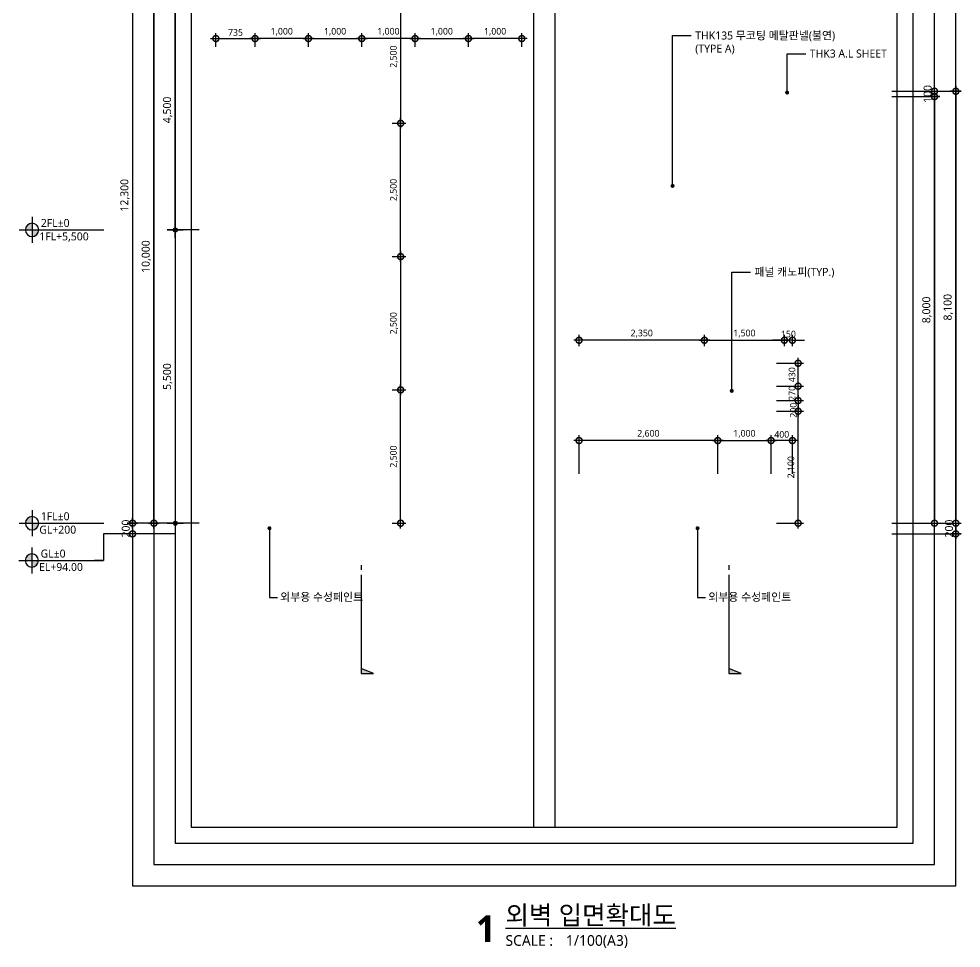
# Model space of a CAD drawing. Header units: millimetres. Extents: x 2568 to 292571, y 1285 to 27671.
# Drawn here: x 212814 to 230479, y 1285 to 18714 of the extents above; entities that cross this region are included whole.
import ezdxf
from ezdxf import colors
from ezdxf.entities.mleader import LeaderData, LeaderLine
from ezdxf.enums import TextEntityAlignment as Align
from ezdxf.math import Vec2, Vec3

# ---------------------------------------------------------------- set-up
doc = ezdxf.new("R2010")
doc.units = ezdxf.units.MM
doc.header["$LTSCALE"] = 200
doc.layers.get('DEFPOINTS').update_dxf_attribs({"color": 137})
for name, color, linetype in [('A-dim', 7, 'Continuous'), ('A-dims', 7, 'Continuous'), ('DIM-INT', 7, 'Continuous'), ('SYM', 6, 'Continuous'), ('SYM-LEAD', 6, 'Continuous'), ('SYM-LEVEL', 7, 'Continuous'), ('TAG', 6, 'Continuous'), ('TEXT', 3, 'Continuous')]:
    doc.layers.add(name, color=color, linetype=linetype)
doc.layers.add('NOPLOT', color=191, linetype='Continuous', plot=False)
doc.styles.add('$0$스타일1', font='malgun.ttf')
doc.styles.add('T1', font='malgun.ttf')
doc.styles.add('TEXT', font='malgun.ttf')
doc.styles.add('XR-sec$0$스타일1', font='malgun.ttf')
doc.styles.add('맑은고딕', font='malgun.ttf')
doc.styles.add('스타일1', font='malgun.ttf')
doc.styles.add('스타일2', font='malgunbd.ttf')
doc.dimstyles.new('CJA', dxfattribs={"dimscale": 300, "dimtxt": 2.7, "dimasz": 1, "dimexe": 2, "dimexo": 3, "dimgap": 1, "dimtad": 1, "dimdec": 0, "dimzin": 1, "dimdsep": 46, "dimlunit": 6, "dimtxsty": '$0$스타일1', "dimblk": 'CJDOT', "dimcen": 0.09, "dimdle": 1, "dimclrd": 256, "dimclre": 256, "dimclrt": 3, "dimadec": 0, "dimazin": 0, "dimtfac": 1, "dimtdec": 0, "dimtix": 1, "dimtmove": 2, "dimatfit": 3, "dimldrblk": 'CJDOT', "dimfxl": 1, "dimtolj": 1, "dimtzin": 1, "dimarcsym": 0})
doc.dimstyles.new('DIM-QD 1', dxfattribs={"dimtxt": 3, "dimasz": 1.5, "dimexe": 1, "dimexo": 0, "dimgap": 1, "dimtad": 1, "dimdec": 3, "dimdsep": 46, "dimlunit": 6, "dimtxsty": '스타일1', "dimblk1": 'ARCHTICK', "dimblk2": 'ARCHTICK', "dimsah": 1, "dimcen": 0, "dimclrd": 256, "dimclre": 256, "dimclrt": 3, "dimazin": 2, "dimtfac": 1, "dimtdec": 3, "dimtix": 1, "dimtmove": 2, "dimatfit": 3, "dimldrblk": 'ARCHTICK', "dimfxl": 1, "dimtolj": 1, "dimtzin": 0, "dimarcsym": 0})
doc.dimstyles.new('GAUN-50', dxfattribs={"dimscale": 50, "dimtxt": 3, "dimasz": 1, "dimexe": 2, "dimexo": 3, "dimgap": 1, "dimtad": 1, "dimdec": 0, "dimzin": 1, "dimdsep": 46, "dimlunit": 6, "dimtxsty": '스타일1', "dimblk": 'GAUN-DOT', "dimcen": -2, "dimdle": 2, "dimclrd": 256, "dimclre": 256, "dimclrt": 3, "dimadec": 0, "dimazin": 0, "dimtfac": 1, "dimtdec": 0, "dimtix": 1, "dimtmove": 2, "dimatfit": 3, "dimldrblk": 'DOTSMALL', "dimfxl": 1, "dimtolj": 1, "dimtzin": 1, "dimarcsym": 0})
doc.dimstyles.new('HDA-P(N100)', dxfattribs={"dimscale": 50, "dimtxt": 3, "dimasz": 1, "dimexe": 2, "dimexo": 2, "dimgap": 1, "dimtad": 1, "dimdec": 0, "dimzin": 1, "dimdsep": 46, "dimlunit": 6, "dimtxsty": 'T1', "dimblk": 'Z_DOT', "dimcen": 1, "dimclrd": 256, "dimclrt": 3, "dimadec": 0, "dimazin": 0, "dimtfac": 1, "dimtdec": 0, "dimtix": 1, "dimtmove": 2, "dimatfit": 3, "dimldrblk": 'DOT', "dimfxl": 1, "dimtolj": 1, "dimtzin": 1, "dimarcsym": 0})

# ---------------------------------------------------------------- blocks, each defined once
blk = doc.blocks.new('XR-sec$0$LEVEL1')
at = {"layer": 'SYM-LEVEL'}
h = blk.add_hatch(color=6, dxfattribs=at)
edge = h.paths.add_edge_path()
edge.add_ellipse((4.87, 0), major_axis=(1.77, 1.77), ratio=1, start_angle=405, end_angle=495)
edge.add_line((2.37, 0), (4.87, 0))
edge.add_line((4.87, 0), (4.87, 2.5))
edge = h.paths.add_edge_path()
edge.add_ellipse((4.87, 0), major_axis=(1.77, 1.77), ratio=1, start_angle=225, end_angle=315)
edge.add_line((7.37, 0), (4.87, 0))
edge.add_line((4.87, 0), (4.87, -2.5))
at = {"layer": 'SYM-LEVEL', "color": 6}
for p, q in [((4.87, 4.87), (4.87, -4.87)), ((0, 0), (9.74, 0)), ((9.07, 0), (31.8, 0))]:
    blk.add_line(p, q, dxfattribs=at)
blk.add_ellipse((4.87, 0), major_axis=(1.77, 1.77), ratio=1, start_param=5.497787, end_param=11.780972, dxfattribs=at)
at = {"layer": 'SYM-LEVEL', "color": 3, "style": 'XR-sec$0$스타일1'}
for tag, p in [('1층-바닥마감', (8.16, 1.11)), ('EL-+100', (8.16, -3.93))]:
    blk.add_attdef(tag, p, '', height=3, dxfattribs=at)
blk = doc.blocks.new('GAUN-DOT')
at = {"linetype": 'ByBlock'}
for p, q in [((2, 0), (-2, 0)), ((0, -2), (0, 2))]:
    blk.add_line(p, q, dxfattribs=at)
at = {"const_width": 2.25}
blk.add_lwpolyline([(0, 0.28125, 1), (0, -0.28125, 1)], format="xyb", close=True, dxfattribs=at)
blk = doc.blocks.new('*D96')
at = {"layer": 'A-dim', "lineweight": -2, "transparency": 16777216}
for p, q in [((216146, 21555), (214846, 21555)), ((214946, 21505), (214946, 9305)), ((216146, 9255), (214846, 9255))]:
    blk.add_line(p, q, dxfattribs=at)
at = {"layer": 'DEFPOINTS', "color": 0, "transparency": 16777216}
for p in [(216296, 21555), (214946, 9255), (216296, 9255)]:
    blk.add_point(p, dxfattribs=at)
at = {"layer": 'A-dim', "lineweight": -2, "transparency": 16777216, "xscale": 50, "yscale": 50, "zscale": 50}
for p, rotation in [((214946, 21555), 90), ((214946, 9255), 270)]:
    blk.add_blockref('GAUN-DOT', p, dxfattribs=dict(at, rotation=rotation))
at = {"layer": 'A-dim', "color": 3, "transparency": 16777216, "insert": (214805, 15405), "char_height": 150, "attachment_point": 5, "rotation": 90, "style": '스타일1'}
blk.add_mtext('\\A1;12,300', dxfattribs=at)
blk = doc.blocks.new('_DotSmall')
at = {"color": 0, "linetype": 'ByBlock', "const_width": 0.5}
blk.add_lwpolyline([(-0.0625, 0, 1), (0.0625, 0, 1)], format="xyb", close=True, dxfattribs=at)
blk = doc.blocks.new('Z_DOT')
at = {"layer": 'A-dims', "color": 0}
for p, q in [((-3, 0), (3, 0)), ((0, -3), (0, 3))]:
    blk.add_line(p, q, dxfattribs=at)
for radius in [0.75, 0.375]:
    blk.add_circle((0, 0), radius, dxfattribs=at)
blk = doc.blocks.new('*D97')
at = {"layer": 'A-dim', "color": 0, "lineweight": -2, "transparency": 16777216}
for p, q in [((216196, 14755), (215646, 14755)), ((216196, 9255), (215646, 9255))]:
    blk.add_line(p, q, dxfattribs=at)
at = {"layer": 'A-dim', "lineweight": -2, "transparency": 16777216}
blk.add_line((215746, 14705), (215746, 9305), dxfattribs=at)
at = {"layer": 'DEFPOINTS', "color": 0, "transparency": 16777216}
for p in [(216296, 14755), (215746, 9255), (216296, 9255)]:
    blk.add_point(p, dxfattribs=at)
at = {"layer": 'A-dim', "lineweight": -2, "transparency": 16777216, "xscale": 50, "yscale": 50, "zscale": 50}
for p, rotation in [((215746, 14755), 90), ((215746, 9255), 270)]:
    blk.add_blockref('Z_DOT', p, dxfattribs=dict(at, rotation=rotation))
at = {"layer": 'A-dim', "color": 3, "transparency": 16777216, "insert": (215605, 12005), "char_height": 150, "attachment_point": 5, "rotation": 90, "style": 'T1'}
blk.add_mtext('\\A1;5,500', dxfattribs=at)
blk = doc.blocks.new('_DOT')
at = {"color": 0, "linetype": 'ByBlock'}
blk.add_line((-0.5, 0), (-1, 0), dxfattribs=at)
at = {"color": 0, "linetype": 'ByBlock', "const_width": 0.5}
blk.add_lwpolyline([(-0.25, 0, 1), (0.25, 0, 1)], format="xyb", close=True, dxfattribs=at)
blk = doc.blocks.new('*D98')
at = {"layer": 'A-dim', "lineweight": -2, "transparency": 16777216}
for p, q in [((215746, 9255), (214846, 9255)), ((214946, 9305), (214946, 9355)), ((214946, 9255), (214946, 9055)), ((215746, 9055), (214846, 9055)), ((214946, 9005), (214946, 8955))]:
    blk.add_line(p, q, dxfattribs=at)
at = {"layer": 'DEFPOINTS', "color": 0, "transparency": 16777216}
for p in [(215896, 9255), (214946, 9055), (215896, 9055)]:
    blk.add_point(p, dxfattribs=at)
at = {"layer": 'A-dim', "lineweight": -2, "transparency": 16777216, "xscale": 50, "yscale": 50, "zscale": 50}
for p, rotation in [((214946, 9255), 270), ((214946, 9055), 90)]:
    blk.add_blockref('GAUN-DOT', p, dxfattribs=dict(at, rotation=rotation))
at = {"layer": 'A-dim', "color": 3, "transparency": 16777216, "insert": (214818, 9155), "char_height": 150, "attachment_point": 5, "rotation": 90, "style": '스타일1'}
blk.add_mtext('\\A1;200', dxfattribs=at)
blk = doc.blocks.new('*D99')
at = {"layer": 'A-dim', "lineweight": -2, "transparency": 16777216}
for p, q in [((216146, 19255), (215246, 19255)), ((215346, 9305), (215346, 19205)), ((216146, 9255), (215246, 9255))]:
    blk.add_line(p, q, dxfattribs=at)
at = {"layer": 'DEFPOINTS', "color": 0, "transparency": 16777216}
for p in [(215346, 19255), (216296, 19255), (216296, 9255)]:
    blk.add_point(p, dxfattribs=at)
at = {"layer": 'A-dim', "lineweight": -2, "transparency": 16777216, "xscale": 50, "yscale": 50, "zscale": 50}
for p, rotation in [((215346, 19255), 90), ((215346, 9255), 270)]:
    blk.add_blockref('GAUN-DOT', p, dxfattribs=dict(at, rotation=rotation))
at = {"layer": 'A-dim', "color": 3, "transparency": 16777216, "insert": (215205, 14255), "char_height": 150, "attachment_point": 5, "rotation": 90, "style": '스타일1'}
blk.add_mtext('\\A1;10,000', dxfattribs=at)
blk = doc.blocks.new('*D101')
at = {"layer": 'A-dim', "color": 0, "lineweight": -2, "transparency": 16777216}
for p, q in [((216196, 19255), (215646, 19255)), ((216196, 14755), (215646, 14755))]:
    blk.add_line(p, q, dxfattribs=at)
at = {"layer": 'A-dim', "lineweight": -2, "transparency": 16777216}
blk.add_line((215746, 14805), (215746, 19205), dxfattribs=at)
at = {"layer": 'DEFPOINTS', "color": 0, "transparency": 16777216}
for p in [(215746, 19255), (216296, 19255), (216296, 14755)]:
    blk.add_point(p, dxfattribs=at)
at = {"layer": 'A-dim', "lineweight": -2, "transparency": 16777216, "xscale": 50, "yscale": 50, "zscale": 50}
for p, rotation in [((215746, 19255), 90), ((215746, 14755), 270)]:
    blk.add_blockref('Z_DOT', p, dxfattribs=dict(at, rotation=rotation))
at = {"layer": 'A-dim', "color": 3, "transparency": 16777216, "insert": (215605, 17005), "char_height": 150, "attachment_point": 5, "rotation": 90, "style": 'T1'}
blk.add_mtext('\\A1;4,500', dxfattribs=at)
blk = doc.blocks.new('*U13')
at = {"linetype": 'ByBlock', "lineweight": -2}
h = blk.add_hatch(color=0, dxfattribs=at)
h.paths.add_polyline_path([(0, 300, 0.198912), (-212, 212), (0, 424)])
h.paths.add_polyline_path([(-212, -212), (-424, 0), (-212, 212, 0.414214)])
h.paths.add_polyline_path([(-212, -212, 0.198912), (0, -300), (0, -424)])
blk.add_hatch(color=0, dxfattribs=at).paths.add_polyline_path([(-250, -18545), (0, -18445), (0, -18545)])
at = {"color": 0, "linetype": 'ByBlock', "lineweight": -2}
blk.add_lwpolyline([(0, 300, 1), (0, -300, 1), (0, 300), (0, 424), (-424, 0), (0, -424), (0, -300), (0, -424)], format="xyb", dxfattribs=at)
for points in [[(0, -300), (0, -972)], [(0, -1072), (0, -1172)], [(0, -16329), (0, -16429)], [(0, -16529), (0, -18545), (-250, -18545), (0, -18445)]]:
    blk.add_lwpolyline(points, dxfattribs=at)
at = {"color": 6, "style": 'TEXT', "width": 0.9}
blk.add_attdef('상세번호', text='', height=225, dxfattribs=at).set_placement((0, 0), align=Align.MIDDLE_CENTER)
blk = doc.blocks.new('dwgtitle')
at = {"layer": 'SYM', "color": 3, "style": '스타일1'}
blk.add_text('SCALE :', height=4, dxfattribs=at).set_placement((12.25, -1.4))
for tag, p, height in [('%%UTITLE', (12.25, 6.59), 7), ('1/100', (34.89, -1.4), 4)]:
    blk.add_attdef(tag, p, '', height=height, dxfattribs=at)
at = {"layer": 'SYM', "color": 6, "style": '스타일2'}
blk.add_attdef('A', text='', height=10, dxfattribs=at).set_placement((4.89, 5), align=Align.MIDDLE)
blk = doc.blocks.new('_ARCHTICK')
at = {"color": 0, "linetype": 'ByBlock', "const_width": 0.15}
blk.add_lwpolyline([(-0.5, -0.5), (0.5, 0.5)], dxfattribs=at)
blk = doc.blocks.new('*D249')
at = {"layer": 'DEFPOINTS', "color": 0, "transparency": 16777216}
for p in [(219663, 11755), (219971, 11755), (219663, 9255)]:
    blk.add_point(p, dxfattribs=at)
at = {"layer": 'DIM-INT', "color": 7, "lineweight": -2, "transparency": 16777216}
for p, q in [((219971, 9155), (219971, 11855)), ((219813, 11755), (220071, 11755)), ((219813, 9255), (220071, 9255))]:
    blk.add_line(p, q, dxfattribs=at)
at = {"layer": 'DIM-INT', "color": 7, "lineweight": -2, "transparency": 16777216, "xscale": 225, "yscale": 225, "zscale": 225}
for p, rotation in [((219971, 11755), 90), ((219971, 9255), 270)]:
    blk.add_blockref('_DotSmall', p, dxfattribs=dict(at, rotation=rotation))
at = {"layer": 'DIM-INT', "color": 3, "transparency": 16777216, "insert": (219846, 10505), "char_height": 125, "attachment_point": 5, "rotation": 90, "style": '스타일1'}
blk.add_mtext('\\A1;2,500', dxfattribs=at)
blk = doc.blocks.new('CJDOT')
blk.add_line((-2, 0), (2, 0))
at = {"const_width": 0.5}
blk.add_lwpolyline([(-0.25, 0, 1), (0.25, 0, 1)], format="xyb", close=True, dxfattribs=at)
blk = doc.blocks.new('*D250')
at = {"layer": 'DEFPOINTS', "color": 0, "transparency": 16777216}
for p in [(219663, 14255), (219663, 11755), (219971, 11755)]:
    blk.add_point(p, dxfattribs=at)
at = {"layer": 'DIM-INT', "color": 7, "lineweight": -2, "transparency": 16777216}
for p, q in [((219971, 14355), (219971, 11655)), ((219813, 14255), (220071, 14255)), ((219813, 11755), (220071, 11755))]:
    blk.add_line(p, q, dxfattribs=at)
at = {"layer": 'DIM-INT', "color": 7, "lineweight": -2, "transparency": 16777216, "xscale": 225, "yscale": 225, "zscale": 225}
for p, rotation in [((219971, 14255), 90), ((219971, 11755), 270)]:
    blk.add_blockref('_DotSmall', p, dxfattribs=dict(at, rotation=rotation))
at = {"layer": 'DIM-INT', "color": 3, "transparency": 16777216, "insert": (219846, 13005), "char_height": 125, "attachment_point": 5, "rotation": 90, "style": '스타일1'}
blk.add_mtext('\\A1;2,500', dxfattribs=at)
blk = doc.blocks.new('*D251')
at = {"layer": 'DEFPOINTS', "color": 0, "transparency": 16777216}
for p in [(219663, 19255), (219663, 16755), (219971, 16755)]:
    blk.add_point(p, dxfattribs=at)
at = {"layer": 'DIM-INT', "color": 7, "lineweight": -2, "transparency": 16777216}
for p, q in [((219971, 19355), (219971, 16655)), ((219813, 19255), (220071, 19255)), ((219813, 16755), (220071, 16755))]:
    blk.add_line(p, q, dxfattribs=at)
at = {"layer": 'DIM-INT', "color": 7, "lineweight": -2, "transparency": 16777216, "xscale": 225, "yscale": 225, "zscale": 225}
for p, rotation in [((219971, 19255), 90), ((219971, 16755), 270)]:
    blk.add_blockref('_DotSmall', p, dxfattribs=dict(at, rotation=rotation))
at = {"layer": 'DIM-INT', "color": 3, "transparency": 16777216, "insert": (219846, 18005), "char_height": 125, "attachment_point": 5, "rotation": 90, "style": '스타일1'}
blk.add_mtext('\\A1;2,500', dxfattribs=at)
blk = doc.blocks.new('*D252')
at = {"layer": 'DEFPOINTS', "color": 0, "transparency": 16777216}
for p in [(219663, 16755), (219971, 16755), (219663, 14255)]:
    blk.add_point(p, dxfattribs=at)
at = {"layer": 'DIM-INT', "color": 7, "lineweight": -2, "transparency": 16777216}
for p, q in [((219971, 14155), (219971, 16855)), ((219813, 16755), (220071, 16755)), ((219813, 14255), (220071, 14255))]:
    blk.add_line(p, q, dxfattribs=at)
at = {"layer": 'DIM-INT', "color": 7, "lineweight": -2, "transparency": 16777216, "xscale": 225, "yscale": 225, "zscale": 225}
for p, rotation in [((219971, 16755), 90), ((219971, 14255), 270)]:
    blk.add_blockref('_DotSmall', p, dxfattribs=dict(at, rotation=rotation))
at = {"layer": 'DIM-INT', "color": 3, "transparency": 16777216, "insert": (219846, 15505), "char_height": 125, "attachment_point": 5, "rotation": 90, "style": '스타일1'}
blk.add_mtext('\\A1;2,500', dxfattribs=at)
blk = doc.blocks.new('*D255')
at = {"layer": 'DEFPOINTS', "color": 0, "transparency": 16777216}
for p in [(217242, 18344), (216507, 18036), (217242, 18036)]:
    blk.add_point(p, dxfattribs=at)
at = {"layer": 'DIM-INT', "color": 7, "lineweight": -2, "transparency": 16777216}
for p, q in [((216507, 18186), (216507, 18444)), ((217242, 18186), (217242, 18444)), ((216407, 18344), (217342, 18344))]:
    blk.add_line(p, q, dxfattribs=at)
at = {"layer": 'DIM-INT', "color": 7, "lineweight": -2, "transparency": 16777216, "xscale": 225, "yscale": 225, "zscale": 225, "rotation": 180}
blk.add_blockref('_DotSmall', (216507, 18344), dxfattribs=at)
at = {"layer": 'DIM-INT', "color": 7, "lineweight": -2, "transparency": 16777216, "xscale": 225, "yscale": 225, "zscale": 225}
blk.add_blockref('_DotSmall', (217242, 18344), dxfattribs=at)
at = {"layer": 'DIM-INT', "color": 3, "transparency": 16777216, "insert": (216875, 18459), "char_height": 125, "attachment_point": 5, "style": '스타일1'}
blk.add_mtext('\\A1;735', dxfattribs=at)
blk = doc.blocks.new('*D256')
at = {"layer": 'DEFPOINTS', "color": 0, "transparency": 16777216}
for p in [(217242, 18344), (217242, 18036), (218242, 18036)]:
    blk.add_point(p, dxfattribs=at)
at = {"layer": 'DIM-INT', "color": 7, "lineweight": -2, "transparency": 16777216}
for p, q in [((217242, 18186), (217242, 18444)), ((218242, 18186), (218242, 18444)), ((218342, 18344), (217142, 18344))]:
    blk.add_line(p, q, dxfattribs=at)
at = {"layer": 'DIM-INT', "color": 7, "lineweight": -2, "transparency": 16777216, "xscale": 225, "yscale": 225, "zscale": 225, "rotation": 180}
blk.add_blockref('_DotSmall', (217242, 18344), dxfattribs=at)
at = {"layer": 'DIM-INT', "color": 7, "lineweight": -2, "transparency": 16777216, "xscale": 225, "yscale": 225, "zscale": 225}
blk.add_blockref('_DotSmall', (218242, 18344), dxfattribs=at)
at = {"layer": 'DIM-INT', "color": 3, "transparency": 16777216, "insert": (217742, 18470), "char_height": 125, "attachment_point": 5, "style": '스타일1'}
blk.add_mtext('\\A1;1,000', dxfattribs=at)
blk = doc.blocks.new('*D257')
at = {"layer": 'DEFPOINTS', "color": 0, "transparency": 16777216}
for p in [(219242, 18344), (218242, 18036), (219242, 18036)]:
    blk.add_point(p, dxfattribs=at)
at = {"layer": 'DIM-INT', "color": 7, "lineweight": -2, "transparency": 16777216}
for p, q in [((218242, 18186), (218242, 18444)), ((219242, 18186), (219242, 18444)), ((218142, 18344), (219342, 18344))]:
    blk.add_line(p, q, dxfattribs=at)
at = {"layer": 'DIM-INT', "color": 7, "lineweight": -2, "transparency": 16777216, "xscale": 225, "yscale": 225, "zscale": 225, "rotation": 180}
blk.add_blockref('_DotSmall', (218242, 18344), dxfattribs=at)
at = {"layer": 'DIM-INT', "color": 7, "lineweight": -2, "transparency": 16777216, "xscale": 225, "yscale": 225, "zscale": 225}
blk.add_blockref('_DotSmall', (219242, 18344), dxfattribs=at)
at = {"layer": 'DIM-INT', "color": 3, "transparency": 16777216, "insert": (218742, 18470), "char_height": 125, "attachment_point": 5, "style": '스타일1'}
blk.add_mtext('\\A1;1,000', dxfattribs=at)
blk = doc.blocks.new('*D259')
at = {"layer": 'DEFPOINTS', "color": 0, "transparency": 16777216}
for p in [(221242, 18344), (220242, 18036), (221242, 18036)]:
    blk.add_point(p, dxfattribs=at)
at = {"layer": 'DIM-INT', "color": 7, "lineweight": -2, "transparency": 16777216}
for p, q in [((220242, 18186), (220242, 18444)), ((221242, 18186), (221242, 18444)), ((220142, 18344), (221342, 18344))]:
    blk.add_line(p, q, dxfattribs=at)
at = {"layer": 'DIM-INT', "color": 7, "lineweight": -2, "transparency": 16777216, "xscale": 225, "yscale": 225, "zscale": 225, "rotation": 180}
blk.add_blockref('_DotSmall', (220242, 18344), dxfattribs=at)
at = {"layer": 'DIM-INT', "color": 7, "lineweight": -2, "transparency": 16777216, "xscale": 225, "yscale": 225, "zscale": 225}
blk.add_blockref('_DotSmall', (221242, 18344), dxfattribs=at)
at = {"layer": 'DIM-INT', "color": 3, "transparency": 16777216, "insert": (220742, 18470), "char_height": 125, "attachment_point": 5, "style": '스타일1'}
blk.add_mtext('\\A1;1,000', dxfattribs=at)
blk = doc.blocks.new('*D258')
at = {"layer": 'DEFPOINTS', "color": 0, "transparency": 16777216}
for p in [(219242, 18344), (219242, 18036), (220242, 18036)]:
    blk.add_point(p, dxfattribs=at)
at = {"layer": 'DIM-INT', "color": 7, "lineweight": -2, "transparency": 16777216}
for p, q in [((219242, 18186), (219242, 18444)), ((220242, 18186), (220242, 18444)), ((220342, 18344), (219142, 18344))]:
    blk.add_line(p, q, dxfattribs=at)
at = {"layer": 'DIM-INT', "color": 7, "lineweight": -2, "transparency": 16777216, "xscale": 225, "yscale": 225, "zscale": 225, "rotation": 180}
blk.add_blockref('_DotSmall', (219242, 18344), dxfattribs=at)
at = {"layer": 'DIM-INT', "color": 7, "lineweight": -2, "transparency": 16777216, "xscale": 225, "yscale": 225, "zscale": 225}
blk.add_blockref('_DotSmall', (220242, 18344), dxfattribs=at)
at = {"layer": 'DIM-INT', "color": 3, "transparency": 16777216, "insert": (219742, 18470), "char_height": 125, "attachment_point": 5, "style": '스타일1'}
blk.add_mtext('\\A1;1,000', dxfattribs=at)
blk = doc.blocks.new('*D260')
at = {"layer": 'DEFPOINTS', "color": 0, "transparency": 16777216}
for p in [(221242, 18344), (221242, 18036), (222242, 18036)]:
    blk.add_point(p, dxfattribs=at)
at = {"layer": 'DIM-INT', "color": 7, "lineweight": -2, "transparency": 16777216}
for p, q in [((221242, 18186), (221242, 18444)), ((222242, 18186), (222242, 18444)), ((222342, 18344), (221142, 18344))]:
    blk.add_line(p, q, dxfattribs=at)
at = {"layer": 'DIM-INT', "color": 7, "lineweight": -2, "transparency": 16777216, "xscale": 225, "yscale": 225, "zscale": 225, "rotation": 180}
blk.add_blockref('_DotSmall', (221242, 18344), dxfattribs=at)
at = {"layer": 'DIM-INT', "color": 7, "lineweight": -2, "transparency": 16777216, "xscale": 225, "yscale": 225, "zscale": 225}
blk.add_blockref('_DotSmall', (222242, 18344), dxfattribs=at)
at = {"layer": 'DIM-INT', "color": 3, "transparency": 16777216, "insert": (221742, 18470), "char_height": 125, "attachment_point": 5, "style": '스타일1'}
blk.add_mtext('\\A1;1,000', dxfattribs=at)
blk = doc.blocks.new('*D261')
at = {"layer": 'A-dim', "lineweight": -2, "transparency": 16777216}
for p, q in [((229179, 17355), (230479, 17355)), ((230379, 17305), (230379, 9305)), ((229179, 9255), (230479, 9255))]:
    blk.add_line(p, q, dxfattribs=at)
at = {"layer": 'DEFPOINTS', "color": 0, "transparency": 16777216}
for p in [(229029, 17355), (229029, 9255), (230379, 9255)]:
    blk.add_point(p, dxfattribs=at)
at = {"layer": 'A-dim', "lineweight": -2, "transparency": 16777216, "xscale": 50, "yscale": 50, "zscale": 50}
for p, rotation in [((230379, 17355), 90), ((230379, 9255), 270)]:
    blk.add_blockref('GAUN-DOT', p, dxfattribs=dict(at, rotation=rotation))
at = {"layer": 'A-dim', "color": 3, "transparency": 16777216, "insert": (230238, 13305), "char_height": 150, "attachment_point": 5, "rotation": 90, "style": '스타일1'}
blk.add_mtext('\\A1;8,100', dxfattribs=at)
blk = doc.blocks.new('*D262')
at = {"layer": 'A-dim', "lineweight": -2, "transparency": 16777216}
for p, q in [((229179, 17255), (230079, 17255)), ((229979, 17205), (229979, 9305)), ((229179, 9255), (230079, 9255))]:
    blk.add_line(p, q, dxfattribs=at)
at = {"layer": 'DEFPOINTS', "color": 0, "transparency": 16777216}
for p in [(229029, 17255), (229029, 9255), (229979, 9255)]:
    blk.add_point(p, dxfattribs=at)
at = {"layer": 'A-dim', "lineweight": -2, "transparency": 16777216, "xscale": 50, "yscale": 50, "zscale": 50}
for p, rotation in [((229979, 17255), 90), ((229979, 9255), 270)]:
    blk.add_blockref('GAUN-DOT', p, dxfattribs=dict(at, rotation=rotation))
at = {"layer": 'A-dim', "color": 3, "transparency": 16777216, "insert": (229839, 13255), "char_height": 150, "attachment_point": 5, "rotation": 90, "style": '스타일1'}
blk.add_mtext('\\A1;8,000', dxfattribs=at)
blk = doc.blocks.new('*D263')
at = {"layer": 'A-dim', "lineweight": -2, "transparency": 16777216}
for p, q in [((229179, 9255), (230479, 9255)), ((230379, 9305), (230379, 9355)), ((230379, 9255), (230379, 9055)), ((229179, 9055), (230479, 9055)), ((230379, 9005), (230379, 8955))]:
    blk.add_line(p, q, dxfattribs=at)
at = {"layer": 'DEFPOINTS', "color": 0, "transparency": 16777216}
for p in [(229029, 9255), (229029, 9055), (230379, 9055)]:
    blk.add_point(p, dxfattribs=at)
at = {"layer": 'A-dim', "lineweight": -2, "transparency": 16777216, "xscale": 50, "yscale": 50, "zscale": 50}
for p, rotation in [((230379, 9255), 270), ((230379, 9055), 90)]:
    blk.add_blockref('GAUN-DOT', p, dxfattribs=dict(at, rotation=rotation))
at = {"layer": 'A-dim', "color": 3, "transparency": 16777216, "insert": (230251, 9155), "char_height": 150, "attachment_point": 5, "rotation": 90, "style": '스타일1'}
blk.add_mtext('\\A1;200', dxfattribs=at)
blk = doc.blocks.new('*D264')
at = {"layer": 'A-dim', "lineweight": -2, "transparency": 16777216}
for p, q in [((229179, 17355), (230079, 17355)), ((229979, 17405), (229979, 17455)), ((229979, 17355), (229979, 17255)), ((229179, 17255), (230079, 17255)), ((229979, 17205), (229979, 17155))]:
    blk.add_line(p, q, dxfattribs=at)
at = {"layer": 'DEFPOINTS', "color": 0, "transparency": 16777216}
for p in [(229029, 17355), (229029, 17255), (229979, 17255)]:
    blk.add_point(p, dxfattribs=at)
at = {"layer": 'A-dim', "lineweight": -2, "transparency": 16777216, "xscale": 50, "yscale": 50, "zscale": 50}
for p, rotation in [((229979, 17355), 270), ((229979, 17255), 90)]:
    blk.add_blockref('GAUN-DOT', p, dxfattribs=dict(at, rotation=rotation))
at = {"layer": 'A-dim', "color": 3, "transparency": 16777216, "insert": (229851, 17305), "char_height": 150, "attachment_point": 5, "rotation": 90, "style": '스타일1'}
blk.add_mtext('\\A1;100', dxfattribs=at)
blk = doc.blocks.new('*D265')
at = {"layer": 'DEFPOINTS', "color": 0, "transparency": 16777216}
for p in [(226865, 11355), (227423, 11355), (226865, 9255)]:
    blk.add_point(p, dxfattribs=at)
at = {"layer": 'DIM-INT', "color": 7, "lineweight": -2, "transparency": 16777216}
for p, q in [((227015, 11355), (227523, 11355)), ((227423, 9155), (227423, 11455)), ((227015, 9255), (227523, 9255))]:
    blk.add_line(p, q, dxfattribs=at)
at = {"layer": 'DIM-INT', "color": 7, "lineweight": -2, "transparency": 16777216, "xscale": 225, "yscale": 225, "zscale": 225}
for p, rotation in [((227423, 11355), 90), ((227423, 9255), 270)]:
    blk.add_blockref('_DotSmall', p, dxfattribs=dict(at, rotation=rotation))
at = {"layer": 'DIM-INT', "color": 3, "transparency": 16777216, "insert": (227298, 10305), "char_height": 125, "attachment_point": 5, "rotation": 90, "style": '스타일1'}
blk.add_mtext('\\A1;2,100', dxfattribs=at)
blk = doc.blocks.new('*D266')
at = {"layer": 'DEFPOINTS', "color": 0, "transparency": 16777216}
for p in [(226865, 11555), (226865, 11355), (227423, 11355)]:
    blk.add_point(p, dxfattribs=at)
at = {"layer": 'DIM-INT', "color": 7, "lineweight": -2, "transparency": 16777216}
for p, q in [((227015, 11555), (227523, 11555)), ((227423, 11655), (227423, 11255)), ((227015, 11355), (227523, 11355))]:
    blk.add_line(p, q, dxfattribs=at)
at = {"layer": 'DIM-INT', "color": 7, "lineweight": -2, "transparency": 16777216, "xscale": 225, "yscale": 225, "zscale": 225}
for p, rotation in [((227423, 11555), 90), ((227423, 11355), 270)]:
    blk.add_blockref('_DotSmall', p, dxfattribs=dict(at, rotation=rotation))
at = {"layer": 'DIM-INT', "color": 3, "transparency": 16777216, "insert": (227333, 11374), "char_height": 125, "attachment_point": 5, "rotation": 90, "style": '스타일1'}
blk.add_mtext('\\A1;200', dxfattribs=at)
blk = doc.blocks.new('*D267')
at = {"layer": 'DEFPOINTS', "color": 0, "transparency": 16777216}
for p in [(226865, 12255), (227423, 12255), (226865, 11825)]:
    blk.add_point(p, dxfattribs=at)
at = {"layer": 'DIM-INT', "color": 7, "lineweight": -2, "transparency": 16777216}
for p, q in [((227015, 12255), (227523, 12255)), ((227423, 11725), (227423, 12355)), ((227015, 11825), (227523, 11825))]:
    blk.add_line(p, q, dxfattribs=at)
at = {"layer": 'DIM-INT', "color": 7, "lineweight": -2, "transparency": 16777216, "xscale": 225, "yscale": 225, "zscale": 225}
for p, rotation in [((227423, 12255), 90), ((227423, 11825), 270)]:
    blk.add_blockref('_DotSmall', p, dxfattribs=dict(at, rotation=rotation))
at = {"layer": 'DIM-INT', "color": 3, "transparency": 16777216, "insert": (227308, 12040), "char_height": 125, "attachment_point": 5, "rotation": 90, "style": '스타일1'}
blk.add_mtext('\\A1;430', dxfattribs=at)
blk = doc.blocks.new('*D268')
at = {"layer": 'DEFPOINTS', "color": 0, "transparency": 16777216}
for p in [(223316, 10805), (223316, 10029), (225916, 10029)]:
    blk.add_point(p, dxfattribs=at)
at = {"layer": 'DIM-INT', "color": 7, "lineweight": -2, "transparency": 16777216}
for p, q in [((226016, 10805), (223216, 10805)), ((223316, 10179), (223316, 10905)), ((225916, 10179), (225916, 10905))]:
    blk.add_line(p, q, dxfattribs=at)
at = {"layer": 'DIM-INT', "color": 7, "lineweight": -2, "transparency": 16777216, "xscale": 225, "yscale": 225, "zscale": 225, "rotation": 180}
blk.add_blockref('_DotSmall', (223316, 10805), dxfattribs=at)
at = {"layer": 'DIM-INT', "color": 7, "lineweight": -2, "transparency": 16777216, "xscale": 225, "yscale": 225, "zscale": 225}
blk.add_blockref('_DotSmall', (225916, 10805), dxfattribs=at)
at = {"layer": 'DIM-INT', "color": 3, "transparency": 16777216, "insert": (224616, 10930), "char_height": 125, "attachment_point": 5, "style": '스타일1'}
blk.add_mtext('\\A1;2,600', dxfattribs=at)
blk = doc.blocks.new('*D269')
at = {"layer": 'DEFPOINTS', "color": 0, "transparency": 16777216}
for p in [(226916, 10805), (225916, 10029), (226916, 10029)]:
    blk.add_point(p, dxfattribs=at)
at = {"layer": 'DIM-INT', "color": 7, "lineweight": -2, "transparency": 16777216}
for p, q in [((225816, 10805), (227016, 10805)), ((225916, 10179), (225916, 10905)), ((226916, 10179), (226916, 10905))]:
    blk.add_line(p, q, dxfattribs=at)
at = {"layer": 'DIM-INT', "color": 7, "lineweight": -2, "transparency": 16777216, "xscale": 225, "yscale": 225, "zscale": 225, "rotation": 180}
blk.add_blockref('_DotSmall', (225916, 10805), dxfattribs=at)
at = {"layer": 'DIM-INT', "color": 7, "lineweight": -2, "transparency": 16777216, "xscale": 225, "yscale": 225, "zscale": 225}
blk.add_blockref('_DotSmall', (226916, 10805), dxfattribs=at)
at = {"layer": 'DIM-INT', "color": 3, "transparency": 16777216, "insert": (226416, 10930), "char_height": 125, "attachment_point": 5, "style": '스타일1'}
blk.add_mtext('\\A1;1,000', dxfattribs=at)
blk = doc.blocks.new('*D270')
at = {"layer": 'DEFPOINTS', "color": 0, "transparency": 16777216}
for p in [(226916, 10805), (226916, 10029), (227316, 10029)]:
    blk.add_point(p, dxfattribs=at)
at = {"layer": 'DIM-INT', "color": 7, "lineweight": -2, "transparency": 16777216}
for p, q in [((227416, 10805), (226816, 10805)), ((226916, 10179), (226916, 10905)), ((227316, 10179), (227316, 10905))]:
    blk.add_line(p, q, dxfattribs=at)
at = {"layer": 'DIM-INT', "color": 7, "lineweight": -2, "transparency": 16777216, "xscale": 225, "yscale": 225, "zscale": 225, "rotation": 180}
blk.add_blockref('_DotSmall', (226916, 10805), dxfattribs=at)
at = {"layer": 'DIM-INT', "color": 7, "lineweight": -2, "transparency": 16777216, "xscale": 225, "yscale": 225, "zscale": 225}
blk.add_blockref('_DotSmall', (227316, 10805), dxfattribs=at)
at = {"layer": 'DIM-INT', "color": 3, "transparency": 16777216, "insert": (227116, 10920), "char_height": 125, "attachment_point": 5, "style": '스타일1'}
blk.add_mtext('\\A1;400', dxfattribs=at)
blk = doc.blocks.new('*D271')
at = {"layer": 'DEFPOINTS', "color": 0, "transparency": 16777216}
for p in [(227166, 12686), (225666, 12423), (227166, 12423)]:
    blk.add_point(p, dxfattribs=at)
at = {"layer": 'DIM-INT', "color": 7, "lineweight": -2, "transparency": 16777216}
for p, q in [((225666, 12573), (225666, 12786)), ((227166, 12573), (227166, 12786)), ((225566, 12686), (227266, 12686))]:
    blk.add_line(p, q, dxfattribs=at)
at = {"layer": 'DIM-INT', "color": 7, "lineweight": -2, "transparency": 16777216, "xscale": 225, "yscale": 225, "zscale": 225, "rotation": 180}
blk.add_blockref('_DotSmall', (225666, 12686), dxfattribs=at)
at = {"layer": 'DIM-INT', "color": 7, "lineweight": -2, "transparency": 16777216, "xscale": 225, "yscale": 225, "zscale": 225}
blk.add_blockref('_DotSmall', (227166, 12686), dxfattribs=at)
at = {"layer": 'DIM-INT', "color": 3, "transparency": 16777216, "insert": (226416, 12811), "char_height": 125, "attachment_point": 5, "style": '스타일1'}
blk.add_mtext('\\A1;1,500', dxfattribs=at)
blk = doc.blocks.new('*D272')
at = {"layer": 'DEFPOINTS', "color": 0, "transparency": 16777216}
for p in [(227166, 12686), (227166, 12423), (227316, 12423)]:
    blk.add_point(p, dxfattribs=at)
at = {"layer": 'DIM-INT', "color": 7, "lineweight": -2, "transparency": 16777216}
for p, q in [((227166, 12573), (227166, 12786)), ((227316, 12573), (227316, 12786)), ((227166, 12686), (226941, 12686)), ((227316, 12686), (227166, 12686)), ((227316, 12686), (227541, 12686))]:
    blk.add_line(p, q, dxfattribs=at)
at = {"layer": 'DIM-INT', "color": 7, "lineweight": -2, "transparency": 16777216, "xscale": 225, "yscale": 225, "zscale": 225}
blk.add_blockref('_DotSmall', (227166, 12686), dxfattribs=at)
at = {"layer": 'DIM-INT', "color": 7, "lineweight": -2, "transparency": 16777216, "xscale": 225, "yscale": 225, "zscale": 225, "rotation": 180}
blk.add_blockref('_DotSmall', (227316, 12686), dxfattribs=at)
at = {"layer": 'DIM-INT', "color": 3, "transparency": 16777216, "insert": (227241, 12801), "char_height": 125, "attachment_point": 5, "style": '스타일1'}
blk.add_mtext('\\A1;150', dxfattribs=at)
blk = doc.blocks.new('*D273')
at = {"layer": 'DEFPOINTS', "color": 0, "transparency": 16777216}
for p in [(223316, 12686), (223316, 12423), (225666, 12423)]:
    blk.add_point(p, dxfattribs=at)
at = {"layer": 'DIM-INT', "color": 7, "lineweight": -2, "transparency": 16777216}
for p, q in [((223316, 12573), (223316, 12786)), ((225666, 12573), (225666, 12786)), ((225766, 12686), (223216, 12686))]:
    blk.add_line(p, q, dxfattribs=at)
at = {"layer": 'DIM-INT', "color": 7, "lineweight": -2, "transparency": 16777216, "xscale": 225, "yscale": 225, "zscale": 225, "rotation": 180}
blk.add_blockref('_DotSmall', (223316, 12686), dxfattribs=at)
at = {"layer": 'DIM-INT', "color": 7, "lineweight": -2, "transparency": 16777216, "xscale": 225, "yscale": 225, "zscale": 225}
blk.add_blockref('_DotSmall', (225666, 12686), dxfattribs=at)
at = {"layer": 'DIM-INT', "color": 3, "transparency": 16777216, "insert": (224491, 12811), "char_height": 125, "attachment_point": 5, "style": '스타일1'}
blk.add_mtext('\\A1;2,350', dxfattribs=at)
blk = doc.blocks.new('*D377')
at = {"layer": 'DEFPOINTS', "color": 0, "transparency": 16777216}
for p in [(226865, 11825), (227423, 11825), (226865, 11555)]:
    blk.add_point(p, dxfattribs=at)
at = {"layer": 'DIM-INT', "color": 7, "lineweight": -2, "transparency": 16777216}
for p, q in [((227423, 11825), (227423, 12050)), ((227015, 11825), (227523, 11825)), ((227423, 11555), (227423, 11825)), ((227015, 11555), (227523, 11555)), ((227423, 11555), (227423, 11330))]:
    blk.add_line(p, q, dxfattribs=at)
at = {"layer": 'DIM-INT', "color": 7, "lineweight": -2, "transparency": 16777216, "xscale": 225, "yscale": 225, "zscale": 225}
for p, rotation in [((227423, 11825), 270), ((227423, 11555), 90)]:
    blk.add_blockref('_DotSmall', p, dxfattribs=dict(at, rotation=rotation))
at = {"layer": 'DIM-INT', "color": 3, "transparency": 16777216, "insert": (227308, 11690), "char_height": 125, "attachment_point": 5, "rotation": 90, "style": '스타일1'}
blk.add_mtext('\\A1;270', dxfattribs=at)

msp = doc.modelspace()

# ---------------------------------------------------------------- linework, layer by layer
at = {"layer": 'NOPLOT'}
for p, q in [((222462.3, 25596.5), (222462.3, 3555.2)), ((222862.3, 25596.5), (222862.3, 3555.2))]:
    msp.add_line(p, q, dxfattribs=at)
for points in [[(214945.6, 2455.2), (230379, 2455.2), (230379, 26696.5), (214945.6, 26696.5)], [(215345.6, 2855.2), (229979, 2855.2), (229979, 26296.5), (215345.6, 26296.5)], [(215745.6, 3255.2), (229579, 3255.2), (229579, 25896.5), (215745.6, 25896.5)], [(216045.6, 3555.2), (229279, 3555.2), (229279, 25596.5), (216045.6, 25596.5)]]:
    msp.add_lwpolyline(points, close=True, dxfattribs=at)
at = {"layer": 'TAG'}
msp.add_lwpolyline([(214845.6, 9055.2), (214403.6, 9055.2), (214403.6, 8555.2), (214231.5, 8555.2)], dxfattribs=at)

# ---------------------------------------------------------------- block references
at = {"layer": 'SYM', "xscale": 50, "yscale": 50, "zscale": 50}
msp.add_blockref('dwgtitle', (221324.4, 1399.3), dxfattribs=at).add_auto_attribs({'%%UTITLE': '%%u외벽 입면확대도', '1/100': '1/100(A3)', 'A': '1'})
at = {"layer": 'SYM-LEVEL'}
ref = msp.add_blockref('XR-sec$0$LEVEL1', (212817.7, 14755.2), dxfattribs=dict(at, xscale=50, yscale=50, zscale=50))
ref.add_attrib('EL-+100', '1FL+5,500', (213196.9, 14558.8), dxfattribs={"color": 3, "height": 150, "style": 'XR-sec$0$스타일1'})
ref.add_attrib('1층-바닥마감', '2FL%%P0', (213225.6, 14810.4), dxfattribs={"color": 3, "height": 150, "style": 'XR-sec$0$스타일1'})
ref = msp.add_blockref('XR-sec$0$LEVEL1', (212817.7, 9255.2), dxfattribs=dict(at, xscale=50, yscale=50, zscale=50))
ref.add_attrib('EL-+100', 'GL+200', (213196.9, 9058.8), dxfattribs={"color": 3, "height": 150, "style": 'XR-sec$0$스타일1'})
ref.add_attrib('1층-바닥마감', '1FL%%P0', (213225.6, 9310.4), dxfattribs={"color": 3, "height": 150, "style": 'XR-sec$0$스타일1'})
ref = msp.add_blockref('XR-sec$0$LEVEL1', (212813.6, 8555.2), dxfattribs=dict(at, xscale=50, yscale=50, zscale=50))
ref.add_attrib('EL-+100', 'EL+94.00', (213192.8, 8358.8), dxfattribs={"color": 3, "height": 150, "style": 'XR-sec$0$스타일1'})
ref.add_attrib('1층-바닥마감', 'GL%%P0', (213221.4, 8610.4), dxfattribs={"color": 3, "height": 150, "style": 'XR-sec$0$스타일1'})
at = {"layer": 'TAG'}
ref = msp.add_blockref('*U13', (219230, 23437.8), dxfattribs=dict(at, xscale=-0.916666666670472, yscale=0.916666666670472, zscale=0.916666666670472))
ref.add_attrib('상세번호', '2', dxfattribs={"layer": '0', "color": 6, "height": 206.3, "style": 'TEXT', "width": 0.9}).set_placement((219232.9, 23437.8), align=Align.MIDDLE_CENTER)
ref = msp.add_blockref('*U13', (226123.1, 23437.8), dxfattribs=dict(at, xscale=-0.916666666670472, yscale=0.916666666670472, zscale=0.916666666670472))
ref.add_attrib('상세번호', '3', dxfattribs={"layer": '0', "color": 6, "height": 206.3, "style": 'TEXT', "width": 0.9}).set_placement((226126, 23437.8), align=Align.MIDDLE_CENTER)

# ---------------------------------------------------------------- texts
at = {"layer": 'TEXT', "color": 3, "style": '스타일1'}
for s, p in [('THK135 무코팅 메탈판넬(불연)', (225494.1, 18326.6)), ('(TYPE A)', (225494.1, 18081)), ('THK3 A.L SHEET', (227641.3, 17988.5)), ('패널 캐노피(TYP.)', (226603.1, 13892.7))]:
    msp.add_text(s, height=150, dxfattribs=at).set_placement(p)

# ---------------------------------------------------------------- dimensions: what is measured, and where the dimension line sits
at = {"layer": 'A-dim'}
for base, p1, p2, angle, dimstyle, picture, middle in [((214945.6, 9255.2), (216295.6, 21555.2), (216295.6, 9255.2), 270, 'GAUN-50', '*D96', (214805.1, 15405.2)), ((215345.6, 19255.2), (216295.6, 9255.2), (216295.6, 19255.2), 90, 'GAUN-50', '*D99', (215205.1, 14255.2)), ((215745.6, 19255.2), (216295.6, 14755.2), (216295.6, 19255.2), 90, 'HDA-P(N100)', '*D101', (215605.5, 17005.2)), ((229979, 17255.2), (229029, 17355.2), (229029, 17255.2), 270, 'GAUN-50', '*D264', (229851.1, 17305.2)), ((230379, 9255.2), (229029, 17355.2), (229029, 9255.2), 270, 'GAUN-50', '*D261', (230238.5, 13305.2)), ((229979, 9255.2), (229029, 17255.2), (229029, 9255.2), 270, 'GAUN-50', '*D262', (229838.9, 13255.2)), ((215745.6, 9255.2), (216295.6, 14755.2), (216295.6, 9255.2), 270, 'HDA-P(N100)', '*D97', (215605.5, 12005.2)), ((214945.6, 9055.2), (215895.6, 9255.2), (215895.6, 9055.2), 270, 'GAUN-50', '*D98', (214818.1, 9155.2)), ((230379, 9055.2), (229029, 9255.2), (229029, 9055.2), 270, 'GAUN-50', '*D263', (230251.5, 9155.2))]:
    dim = msp.add_linear_dim(base=base, p1=p1, p2=p2, angle=angle, dimstyle=dimstyle, dxfattribs=at)
    dim.commit()
    dim.dimension.update_dxf_attribs({"geometry": picture, "text_midpoint": middle})
at = {"layer": 'DIM-INT'}
for base, p1, p2, angle, picture, middle in [((219971.4, 16755.2), (219662.6, 19255.2), (219662.6, 16755.2), 270, '*D251', (219846.3, 18005.2)), ((217242.5, 18344.5), (218242.5, 18035.7), (217242.5, 18035.7), 180, '*D256', (217742.5, 18469.9)), ((219242.5, 18344.5), (220242.5, 18035.7), (219242.5, 18035.7), 180, '*D258', (219742.5, 18469.9)), ((221242.5, 18344.5), (222242.5, 18035.7), (221242.5, 18035.7), 180, '*D260', (221742.5, 18469.9)), ((219971.4, 16755.2), (219662.6, 14255.2), (219662.6, 16755.2), 90, '*D252', (219846.3, 15505.2)), ((219971.4, 11755.2), (219662.6, 14255.2), (219662.6, 11755.2), 270, '*D250', (219846.3, 13005.2)), ((223316.3, 12686), (225666.3, 12422.8), (223316.3, 12422.8), 180, '*D273', (224491.3, 12811.1)), ((227166.3, 12686), (227316.3, 12422.8), (227166.3, 12422.8), 180, '*D272', (227241.3, 12801)), ((227422.9, 12255.2), (226865.1, 11825.2), (226865.1, 12255.2), 90, '*D267', (227308.4, 12040.2)), ((227422.9, 11825.2), (226865.1, 11555.2), (226865.1, 11825.2), 90, '*D377', (227308.4, 11690.2)), ((219971.4, 11755.2), (219662.6, 9255.2), (219662.6, 11755.2), 90, '*D249', (219846.3, 10505.2)), ((227422.9, 11355.2), (226865.1, 9255.2), (226865.1, 11355.2), 90, '*D265', (227297.5, 10305.2)), ((223316.3, 10805), (225916.3, 10028.8), (223316.3, 10028.8), 180, '*D268', (224616.3, 10930.1)), ((226916.3, 10805), (227316.3, 10028.8), (226916.3, 10028.8), 180, '*D270', (227116.3, 10919.6))]:
    dim = msp.add_linear_dim(base=base, p1=p1, p2=p2, angle=angle, dimstyle='CJA', override={"dimscale": 50, "dimtxt": 2.5, "dimasz": 4.5, "dimtxsty": '스타일1', "dimblk1": 'DotSmall', "dimblk2": 'DotSmall', "dimsah": 1, "dimdle": 2, "dimclrd": 7, "dimclre": 7}, dxfattribs=at)
    dim.commit()
    dim.dimension.update_dxf_attribs({"geometry": picture, "text_midpoint": middle})
for base, p1, p2, picture, middle in [((219242.5, 18344.5), (218242.5, 18035.7), (219242.5, 18035.7), '*D257', (218742.5, 18469.9)), ((221242.5, 18344.5), (220242.5, 18035.7), (221242.5, 18035.7), '*D259', (220742.5, 18469.9)), ((217242.5, 18344.5), (216507.5, 18035.7), (217242.5, 18035.7), '*D255', (216875, 18459.1)), ((227166.3, 12686), (225666.3, 12422.8), (227166.3, 12422.8), '*D271', (226416.3, 12811.4)), ((226916.3, 10805), (225916.3, 10028.8), (226916.3, 10028.8), '*D269', (226416.3, 10930.4))]:
    dim = msp.add_linear_dim(base=base, p1=p1, p2=p2, dimstyle='CJA', override={"dimscale": 50, "dimtxt": 2.5, "dimasz": 4.5, "dimtxsty": '스타일1', "dimblk1": 'DotSmall', "dimblk2": 'DotSmall', "dimsah": 1, "dimdle": 2, "dimclrd": 7, "dimclre": 7}, dxfattribs=at)
    dim.commit()
    dim.dimension.update_dxf_attribs({"geometry": picture, "text_midpoint": middle})
dim = msp.add_linear_dim(base=(227422.9, 11355.2), p1=(226865.1, 11555.2), p2=(226865.1, 11355.2), angle=270, dimstyle='CJA', override={"dimscale": 50, "dimtxt": 2.5, "dimasz": 4.5, "dimtxsty": '스타일1', "dimblk1": 'DotSmall', "dimblk2": 'DotSmall', "dimsah": 1, "dimdle": 2, "dimclrd": 7, "dimclre": 7}, dxfattribs=at)
dim.commit()
dim.dimension.update_dxf_attribs({"geometry": '*D266', "text_midpoint": (227332.6, 11373.7), "dimtype": 160})

# ---------------------------------------------------------------- leaders
at = {"layer": 'SYM-LEAD'}
for points in [[(225069.1, 15581.3), (225069.1, 18398.3), (225419.1, 18398.3)], [(227216.3, 17330.9), (227216.3, 18060.1), (227566.3, 18060.1)], [(226178.1, 11737.1), (226178.1, 13964.3), (226528.1, 13964.3)]]:
    msp.add_leader(points, dimstyle='DIM-QD 1', override={"dimscale": 50, "dimasz": 1.5, "dimtad": 0, "dimclrd": 6, "dimldrblk": 'DOT'}, dxfattribs=at)
at = {"layer": 'TAG', "color": 3}
ml = msp.add_multileader_mtext('Standard', dxfattribs=at)
ml.set_content('외부용 수성페인트', color=3, style='맑은고딕')
ml.set_leader_properties(color=6)
ml.set_arrow_properties(name='DOT')
ml.build(insert=Vec2(0, 0))
ml.multileader.update_dxf_attribs({"dogleg_length": 3, "arrow_head_size": 75})
ctx = ml.context
ctx.base_point, ctx.char_height, ctx.arrow_head_size, ctx.landing_gap_size, ctx.plane_origin = Vec3(217661.9, 7862.4), 150, 75, 50, Vec3(216645.9, 10698.2)
notes = []
notes.append((ctx, [(0, (1, 1, 0), (217511.9, 7862.4), (1, 0), 150, [(0, [(217511.9, 9160)], 0, [])])]))
ctx.mtext.insert, ctx.mtext.width, ctx.mtext.flow_direction = Vec3(217711.9, 7946.6), 3010.616, 5
ml = msp.add_multileader_mtext('Standard', dxfattribs=at)
ml.set_content('외부용 수성페인트', color=3, style='맑은고딕')
ml.set_leader_properties(color=6)
ml.set_arrow_properties(name='DOT')
ml.build(insert=Vec2(0, 0))
ml.multileader.update_dxf_attribs({"dogleg_length": 3, "arrow_head_size": 75})
ctx = ml.context
ctx.base_point, ctx.char_height, ctx.arrow_head_size, ctx.landing_gap_size, ctx.plane_origin = Vec3(225687.3, 7862.4), 150, 75, 50, Vec3(224671.3, 10698.2)
notes.append((ctx, [(0, (1, 1, 0), (225537.3, 7862.4), (1, 0), 150, [(0, [(225537.3, 9160)], 0, [])])]))
ctx.mtext.insert, ctx.mtext.width, ctx.mtext.flow_direction = Vec3(225737.3, 7946.6), 3010.616, 5
for ctx, leaders in notes:
    for number, flags, end, landing, length, lines in leaders:
        leader = LeaderData()
        leader.index, (leader.has_last_leader_line, leader.has_dogleg_vector, leader.attachment_direction) = number, flags
        leader.last_leader_point, leader.dogleg_vector, leader.dogleg_length = Vec3(end), Vec3(landing), length
        for number, points, colour, breaks in lines:
            line = LeaderLine()
            line.index, line.vertices, line.color, line.breaks = number, Vec3.list(points), colors.encode_raw_color(colour), breaks
            leader.lines.append(line)
        ctx.leaders.append(leader)

doc.saveas('drawing.dxf')
